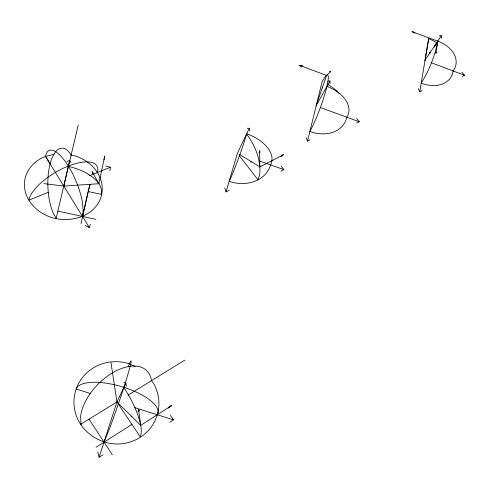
<?xml version="1.0" encoding="UTF-8"?>
<svg xmlns="http://www.w3.org/2000/svg" width="489" height="489" viewBox="0 0 489 489"><rect width="100%" height="100%" fill="white"/><g stroke="black" fill="none" stroke-linecap="round" stroke-linejoin="round"><path stroke-width="0.73" d="M441.292 38.301L441.384 35.721L439.201 35.929M346.744 117.183L346.732 117.427A33.075 25.183 29.1 0 1 309.837 131.474A33.417 4.456 -69.9 0 0 326.915 86.455A33.313 21.302 13.5 0 1 346.921 117.244M82.488 216.413L83.148 210.49L82.464 202.776A38.405 12.793 67.1 0 0 63.509 159.2A38.405 12.793 67.1 0 0 45.495 156.425A39.12 32.8 10.5 0 0 24.584 187.745A39.12 32.8 10.5 0 0 52.396 217.739C65.294 221.346 79.744 219.695 90.667 211.627A39.12 32.8 10.5 0 0 74.676 155.765L71.125 155.068M436.769 52.207L435.98 53.234L437.759 41.155L441.384 35.721M436.921 42.934A30.752 21.657 32.6 0 0 428.676 38.717L419.739 91.779L422.038 90.581M425.02 60.324L428.676 38.717M104.383 158.1L104.75 156.132L103.949 159.658M109.86 170.575L110.563 167.207L105.728 166.107M43.949 183.626L63.778 186.077L98.851 183.723L104.75 156.132M85.257 225.453L89.499 227.788L90.257 224.237M81.021 223.626L88.093 191.468L101.137 194.359A38.57 19.627 12.4 0 0 68.252 166.352M89.499 227.788L63.778 186.077L69.597 160.423L66.962 161.511M82.574 216.56L90.007 184.316L88.283 190.753M56.113 218.418L78.216 125.147M310.179 139.744L307.483 141.132L322.08 81.846A32.946 4.291 -69.7 0 1 326.756 86.736M138.069 411.775L138.613 409.605L139.652 410.778M259.029 152.788L259.586 150.759L260.24 152.171M229.109 190.325L226.077 191.908L237.434 153.167L249.304 128.314L247.342 128.289M103.045 454.77L99.078 457.319L116.95 401.952L125.844 383.174L123.888 382.282M128.344 366.671L129.273 363.792L135.16 366.536M330.729 72.17L330.497 71.504L326.554 75.416L316.047 105.991L329.959 80.978L327.905 81.082M104.01 442.025L109.065 429.807A43.955 1.895 -71.2 0 0 126.694 378.37A43.955 1.895 -71.2 0 0 129.273 363.792A42.567 41.1 13.6 0 0 84.047 375.68A42.567 41.1 13.6 0 0 78.546 420.888C85.85 434.305 100.019 443.052 115.215 443.981A42.567 41.1 13.6 0 0 152.629 424.972A42.567 41.1 13.6 0 0 153.784 383.792L151.48 380.662M424.923 60.373L437.759 41.155L412.123 31.681L414.855 33.069M250.753 162.409L251.169 161.578M131.144 416.86L131.468 416.249M322.068 87.953L322.538 87.091M434.201 47.164L437.747 41.168M434.684 46.363L437.789 41.107A31.162 21.394 7.6 0 1 453.205 70.984M168.149 408.095L171.578 405.583L168.809 407.001M280.851 156.59L283.638 154.652L281.652 155.117M169.714 422.331L173.461 419.892L170.355 415.332M110.985 362.697L116.95 401.952L140.71 425.357L171.578 405.583M96.064 447.239L131.981 424.379M80.874 424.195L116.95 401.952L140.111 436.695A42.14 12.971 60.1 0 0 123.778 387.532M127.99 395.149L184.732 360.161M280.949 171.156L283.852 169.628L281.12 166.138M462.331 76.418L464.55 75.251L461.964 72.299M356.726 123.112L359.311 121.761L356.652 118.534M239.31 154.31L259.879 166.914L283.638 154.652M48.417 192.269L28.863 200.154A38.998 15.495 -30.4 0 1 67.635 166.339A38.998 15.495 -30.4 0 1 97.366 172.525M89.67 175.63L110.563 167.207M54.2 154.231L45.495 156.425L50.269 164.163M329.372 71.663L330.497 71.504M301.902 67.097L299.494 65.318L302.703 65.538M57.891 211.107L95.911 219.341M412.123 31.681L414.648 32.329M90.746 393.633L76.186 389.012A42.635 15.489 16.4 0 1 123.662 387.251A42.635 15.489 16.4 0 1 157.299 414.764M134.243 407.441L173.461 419.892M259.066 160.838L283.852 169.628M320.387 107.568L359.311 121.761M299.494 65.318L326.554 75.416M431.316 62.757L464.55 75.251M92.733 173.723L92.164 171.755L93.038 172.317M239.255 155.533L257.972 179.836M69.597 160.423L71.052 162.434M89.071 419.195L112.305 454.752M45.556 156.303L63.778 186.077M92.164 171.755L98.851 183.723M56.351 218.736L52.934 212.385A37.995 15.318 88 0 1 50.844 161.321A37.995 15.318 88 0 1 71.119 155.08M418.278 88.582L419.739 91.779M306.114 137.592L307.483 141.132M224.775 188.045L226.077 191.908M435.497 51.724L435.98 53.234M97.8 452.038L99.078 457.319M125.844 383.174L126.4 386.01M138.613 409.605L140.71 425.357M249.304 128.314L249.543 131.113M80.991 424.654L80.63 416.549A43.668 25.135 -45.1 0 1 115.924 370.949A43.668 25.135 -45.1 0 1 151.462 380.674M329.959 80.978L330.051 83.692M453.04 70.923L453.046 71.15A30.752 21.657 32.6 0 1 421.163 83.161A31.308 6.736 -68.5 0 0 437.789 41.107M259.586 150.759L259.879 166.914M246.566 134.041A34.915 17.457 63.4 0 1 257.85 179.671M327.239 84.157A33.075 25.183 29.1 0 1 339.011 93.32M430.057 53.558A0.782 0.544 32.5 0 1 429.421 52.543A0.782 0.544 32.5 0 1 430.607 52.708M270.564 164.915C265.625 182.067 244.39 187 229.2 181.248A35.391 2.708 -70.5 0 0 246.701 133.766A35.422 20.727 16.4 0 1 270.564 164.915"/></g></svg>
